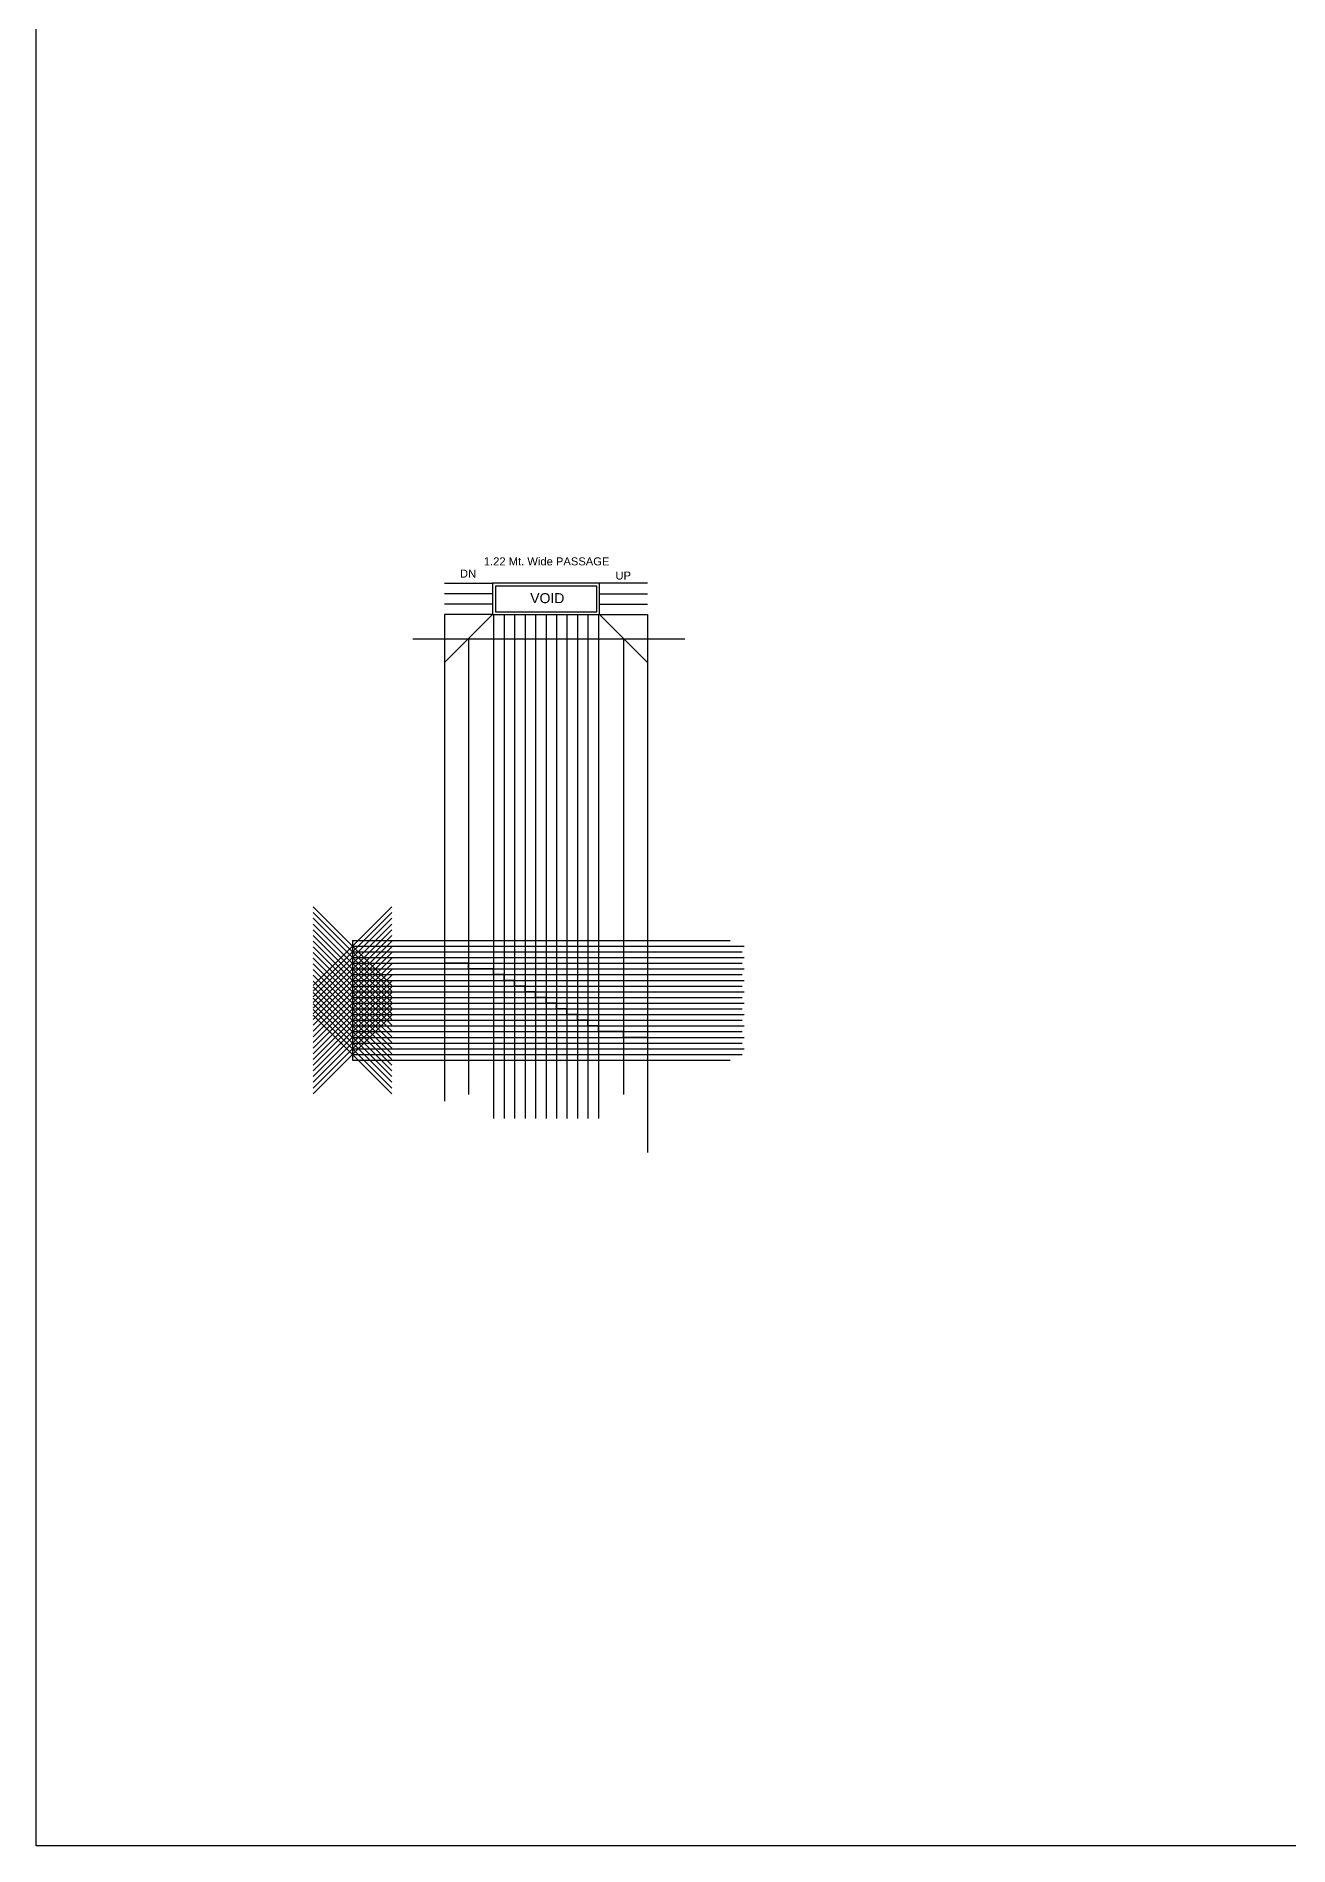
# Model space of a CAD drawing. Header units: metres. Extents: x -1441 to -394, y -133 to 518.
# Drawn here: x -1217.31 to -1185.41, y 20.62 to 66.73 of the extents above; entities that cross this region are included whole.
import ezdxf

# ---------------------------------------------------------------- set-up
doc = ezdxf.new("R2010")
doc.units = ezdxf.units.M
doc.header["$LTSCALE"] = 25.4
doc.header["$PDMODE"] = 3
doc.layers.get('0').update_dxf_attribs({"linetype": 'CONTINUOUS'})
doc.styles.add('STYLE3', font='arial.ttf')

msp = doc.modelspace()

# ---------------------------------------------------------------- linework, layer by layer
at = {"color": 8}
for p, q in [((-1206.911, 52.79), (-1205.691, 52.79)), ((-1201.741, 52.79), (-1202.961, 52.79)), ((-1201.741, 52.79), (-1202.961, 52.79)), ((-1205.691, 52.523), (-1206.911, 52.523)), ((-1205.691, 52.256), (-1206.911, 52.256)), ((-1202.961, 52.523), (-1201.741, 52.523)), ((-1202.961, 52.256), (-1201.741, 52.256)), ((-1205.691, 51.989), (-1206.911, 51.989)), ((-1205.691, 51.989), (-1206.911, 50.769)), ((-1205.661, 51.989), (-1205.661, 50.769)), ((-1205.394, 51.989), (-1205.394, 50.769)), ((-1205.127, 51.989), (-1205.127, 50.769)), ((-1204.86, 51.989), (-1204.86, 50.769)), ((-1204.593, 51.989), (-1204.593, 50.769)), ((-1204.326, 51.989), (-1204.326, 50.769)), ((-1204.059, 51.989), (-1204.059, 50.769)), ((-1203.792, 51.989), (-1203.792, 50.769)), ((-1203.525, 51.989), (-1203.525, 50.769)), ((-1203.258, 51.989), (-1203.258, 50.769)), ((-1202.991, 51.989), (-1202.991, 50.769)), ((-1202.961, 51.989), (-1201.741, 51.989)), ((-1202.961, 51.989), (-1201.741, 50.769)), ((-1209.254, 43.689), (-1199.641, 43.689)), ((-1209.254, 40.639), (-1199.641, 40.639))]:
    msp.add_line(p, q, dxfattribs=at)
at = {"color": 7, "linetype": 'Continuous'}
for p, q in [((-1206.911, 51.989), (-1206.911, 39.595)), ((-1201.741, 51.989), (-1201.741, 38.284)), ((-1209.254, 43.689), (-1209.254, 40.639))]:
    msp.add_line(p, q, dxfattribs=at)
at = {"color": 6, "linetype": 'Continuous'}
msp.add_line((-1207.717, 51.377), (-1200.788, 51.377), dxfattribs=at)
at = {"color": 142, "linetype": 'Continuous'}
for p, q in [((-1206.302, 51.377), (-1206.302, 39.765)), ((-1202.35, 51.377), (-1202.35, 39.765)), ((-1205.661, 50.769), (-1205.661, 39.157)), ((-1205.394, 50.769), (-1205.394, 39.157)), ((-1205.127, 50.769), (-1205.127, 39.157)), ((-1204.86, 50.769), (-1204.86, 39.157)), ((-1204.593, 50.769), (-1204.593, 39.157)), ((-1204.326, 50.769), (-1204.326, 39.157)), ((-1204.059, 50.769), (-1204.059, 39.157)), ((-1203.792, 50.769), (-1203.792, 39.157)), ((-1203.525, 50.769), (-1203.525, 39.157)), ((-1203.258, 50.769), (-1203.258, 39.157)), ((-1202.991, 50.769), (-1202.991, 39.157)), ((-1209.254, 43.544), (-1199.277, 43.544)), ((-1209.254, 43.399), (-1199.329, 43.399)), ((-1209.254, 43.254), (-1199.277, 43.254)), ((-1209.254, 43.108), (-1199.329, 43.108)), ((-1209.254, 42.963), (-1199.277, 42.963)), ((-1209.254, 42.818), (-1199.329, 42.818)), ((-1209.254, 42.673), (-1199.277, 42.673)), ((-1209.254, 42.528), (-1199.329, 42.528)), ((-1209.254, 42.382), (-1199.277, 42.382)), ((-1209.254, 42.237), (-1199.329, 42.237)), ((-1209.254, 42.092), (-1199.277, 42.092)), ((-1209.254, 41.947), (-1199.329, 41.947)), ((-1209.254, 41.801), (-1199.277, 41.801)), ((-1209.254, 41.656), (-1199.329, 41.656)), ((-1209.254, 41.511), (-1199.277, 41.511)), ((-1209.254, 41.366), (-1199.329, 41.366)), ((-1209.254, 41.22), (-1199.277, 41.22)), ((-1209.254, 41.075), (-1199.329, 41.075)), ((-1209.254, 40.93), (-1199.277, 40.93)), ((-1209.254, 40.785), (-1199.329, 40.785))]:
    msp.add_line(p, q, dxfattribs=at)
at = {"color": 1, "linetype": 'Continuous'}
msp.add_lwpolyline([(-1217.307, 90.816), (-1027.003, 90.816), (-1027.003, 20.625), (-1217.307, 20.625)], close=True, dxfattribs=at)
at = {"color": 7}
for points in [[(-1202.961, 52.79), (-1205.691, 52.79), (-1205.691, 51.989), (-1202.961, 51.989)], [(-1203.036, 52.715), (-1205.616, 52.715), (-1205.616, 52.064), (-1203.036, 52.064)]]:
    msp.add_lwpolyline(points, close=True, dxfattribs=at)
at = {"color": 6, "linetype": 'Continuous'}
msp.add_lwpolyline([(-1201.741, 41.22), (-1202.35, 41.22), (-1202.35, 41.366), (-1202.991, 41.366), (-1202.991, 41.511), (-1203.258, 41.511), (-1203.258, 41.656), (-1203.525, 41.656), (-1203.525, 41.801), (-1203.792, 41.801), (-1203.792, 41.947), (-1204.059, 41.947), (-1204.059, 42.092), (-1204.326, 42.092), (-1204.326, 42.237), (-1204.593, 42.237), (-1204.593, 42.382), (-1204.86, 42.382), (-1204.86, 42.528), (-1205.127, 42.528), (-1205.127, 42.673), (-1205.394, 42.673), (-1205.394, 42.818), (-1205.661, 42.818), (-1205.661, 42.963), (-1206.302, 42.963), (-1206.302, 43.108), (-1206.911, 43.108)], dxfattribs=at)
at = {"color": 7, "linetype": 'Continuous'}
for p in [(-1209.254, 43.544), (-1209.254, 43.399), (-1209.254, 43.254), (-1209.254, 43.108), (-1209.254, 42.963), (-1209.254, 42.818), (-1209.254, 42.673), (-1209.254, 42.528), (-1209.254, 42.382), (-1209.254, 42.237), (-1209.254, 42.092), (-1209.254, 41.947), (-1209.254, 41.801), (-1209.254, 41.656), (-1209.254, 41.511), (-1209.254, 41.366), (-1209.254, 41.22), (-1209.254, 41.075), (-1209.254, 40.93), (-1209.254, 40.785)]:
    msp.add_point(p, dxfattribs=at)

# ---------------------------------------------------------------- texts
at = {"color": 146, "style": 'STYLE3'}
for s, height, p in [('DN', 0.2039, (-1206.518, 52.933)), ('1.22 Mt. Wide PASSAGE', 0.20391, (-1205.91, 53.244)), ('UP', 0.2039, (-1202.557, 52.882)), ('VOID', 0.2549, (-1204.728, 52.282))]:
    msp.add_text(s, height=height, dxfattribs=at).set_placement(p)

doc.saveas('drawing.dxf')
